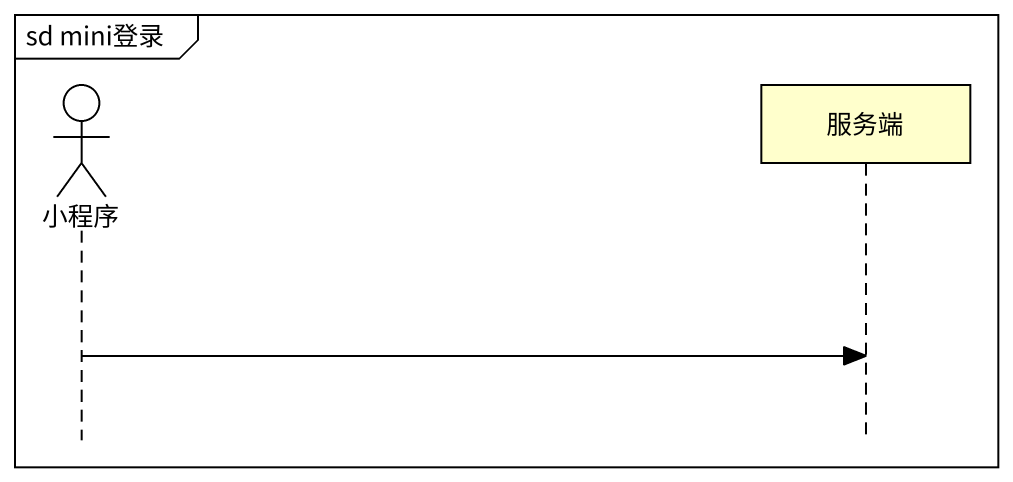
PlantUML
@startuml
mainframe sd mini登录
hide footbox
actor 小程序
participant 服务端

小程序 -> 服务端
@enduml
